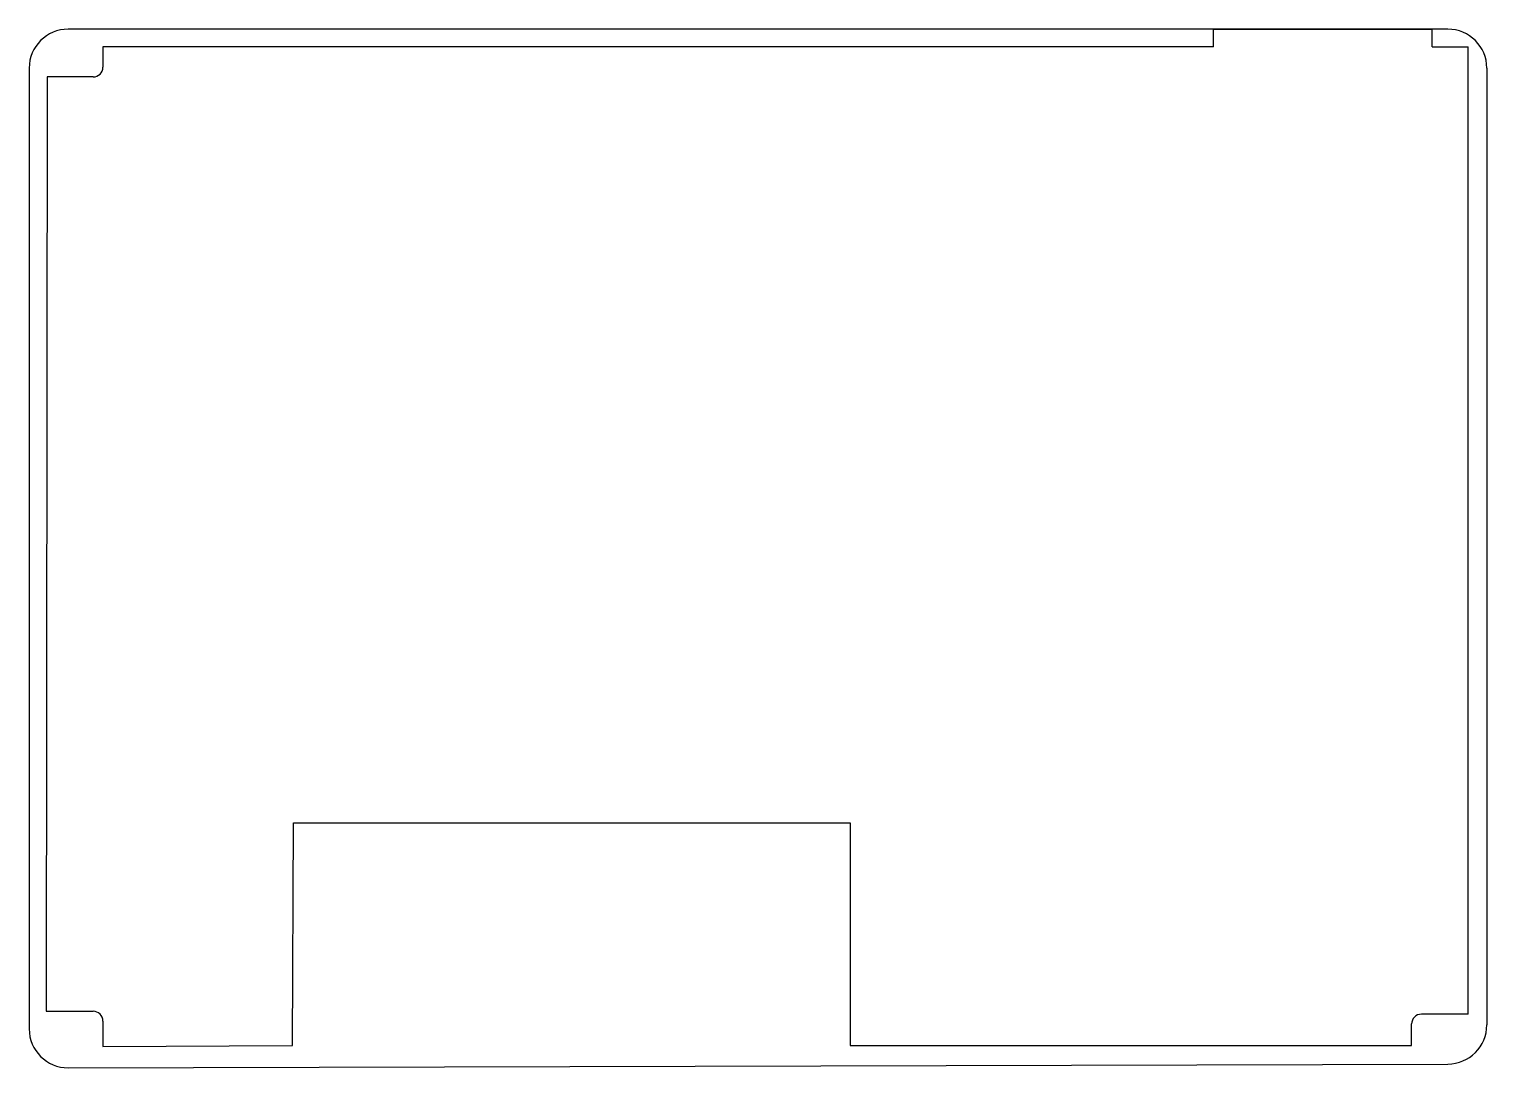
# Model space of a CAD drawing. Extents: x 3.4 to 9.28, y -5.1 to -0.91.
import ezdxf

# ---------------------------------------------------------------- set-up
doc = ezdxf.new("R2010")
doc.units = 0
doc.header["$MEASUREMENT"] = 0
doc.layers.add('BLACK', color=7, linetype='CONTINUOUS')

msp = doc.modelspace()

# ---------------------------------------------------------------- linework, layer by layer
at = {"layer": 'BLACK', "linetype": 'CONTINUOUS'}
for p, q in [((9.122, -0.9094), (3.5608, -0.9094)), ((8.1772, -0.9094), (9.0591, -0.9094)), ((8.1772, -0.9803), (8.1772, -0.9094)), ((9.0591, -0.9803), (9.0591, -0.9094)), ((3.7008, -0.9803), (3.7008, -1.063)), ((8.1772, -0.9803), (3.7008, -0.9803)), ((9.0591, -0.9803), (9.2047, -0.9803)), ((9.2047, -4.8819), (9.2047, -0.9803)), ((3.4033, -1.0669), (3.4033, -4.9407)), ((3.4764, -1.1024), (3.4724, -4.8701)), ((3.6614, -1.1024), (3.4764, -1.1024)), ((9.2795, -1.0669), (9.2795, -4.9252)), ((4.4646, -5.0079), (4.4685, -4.1102)), ((4.4685, -4.1102), (6.7126, -4.1102)), ((6.7126, -4.1102), (6.7126, -5.0079)), ((3.4724, -4.8701), (3.6614, -4.8701)), ((3.7008, -4.9094), (3.7008, -5.0118)), ((8.9764, -5.0079), (8.9764, -4.9213)), ((9.2047, -4.8819), (9.0157, -4.8819)), ((3.7008, -5.0118), (4.4646, -5.0079)), ((6.7126, -5.0079), (8.9764, -5.0079)), ((3.5608, -5.0982), (9.122, -5.0827))]:
    msp.add_line(p, q, dxfattribs=at)
at = {"layer": 'BLACK'}
for centre, radius, start, end in [((3.5608, -1.0669), 0.1575, 90.00072, 180), ((9.122, -1.0669), 0.1575, 0, 90), ((3.6614, -1.063), 0.0394, -90, 0), ((3.6614, -4.9094), 0.0394, 0, 90), ((9.0157, -4.9213), 0.0394, 90, 180), ((9.122, -4.9252), 0.1575, -90, 0), ((3.5608, -4.9407), 0.1575, -179.99928, -90.00072)]:
    msp.add_arc(centre, radius, start, end, dxfattribs=at)

doc.saveas('drawing.dxf')
